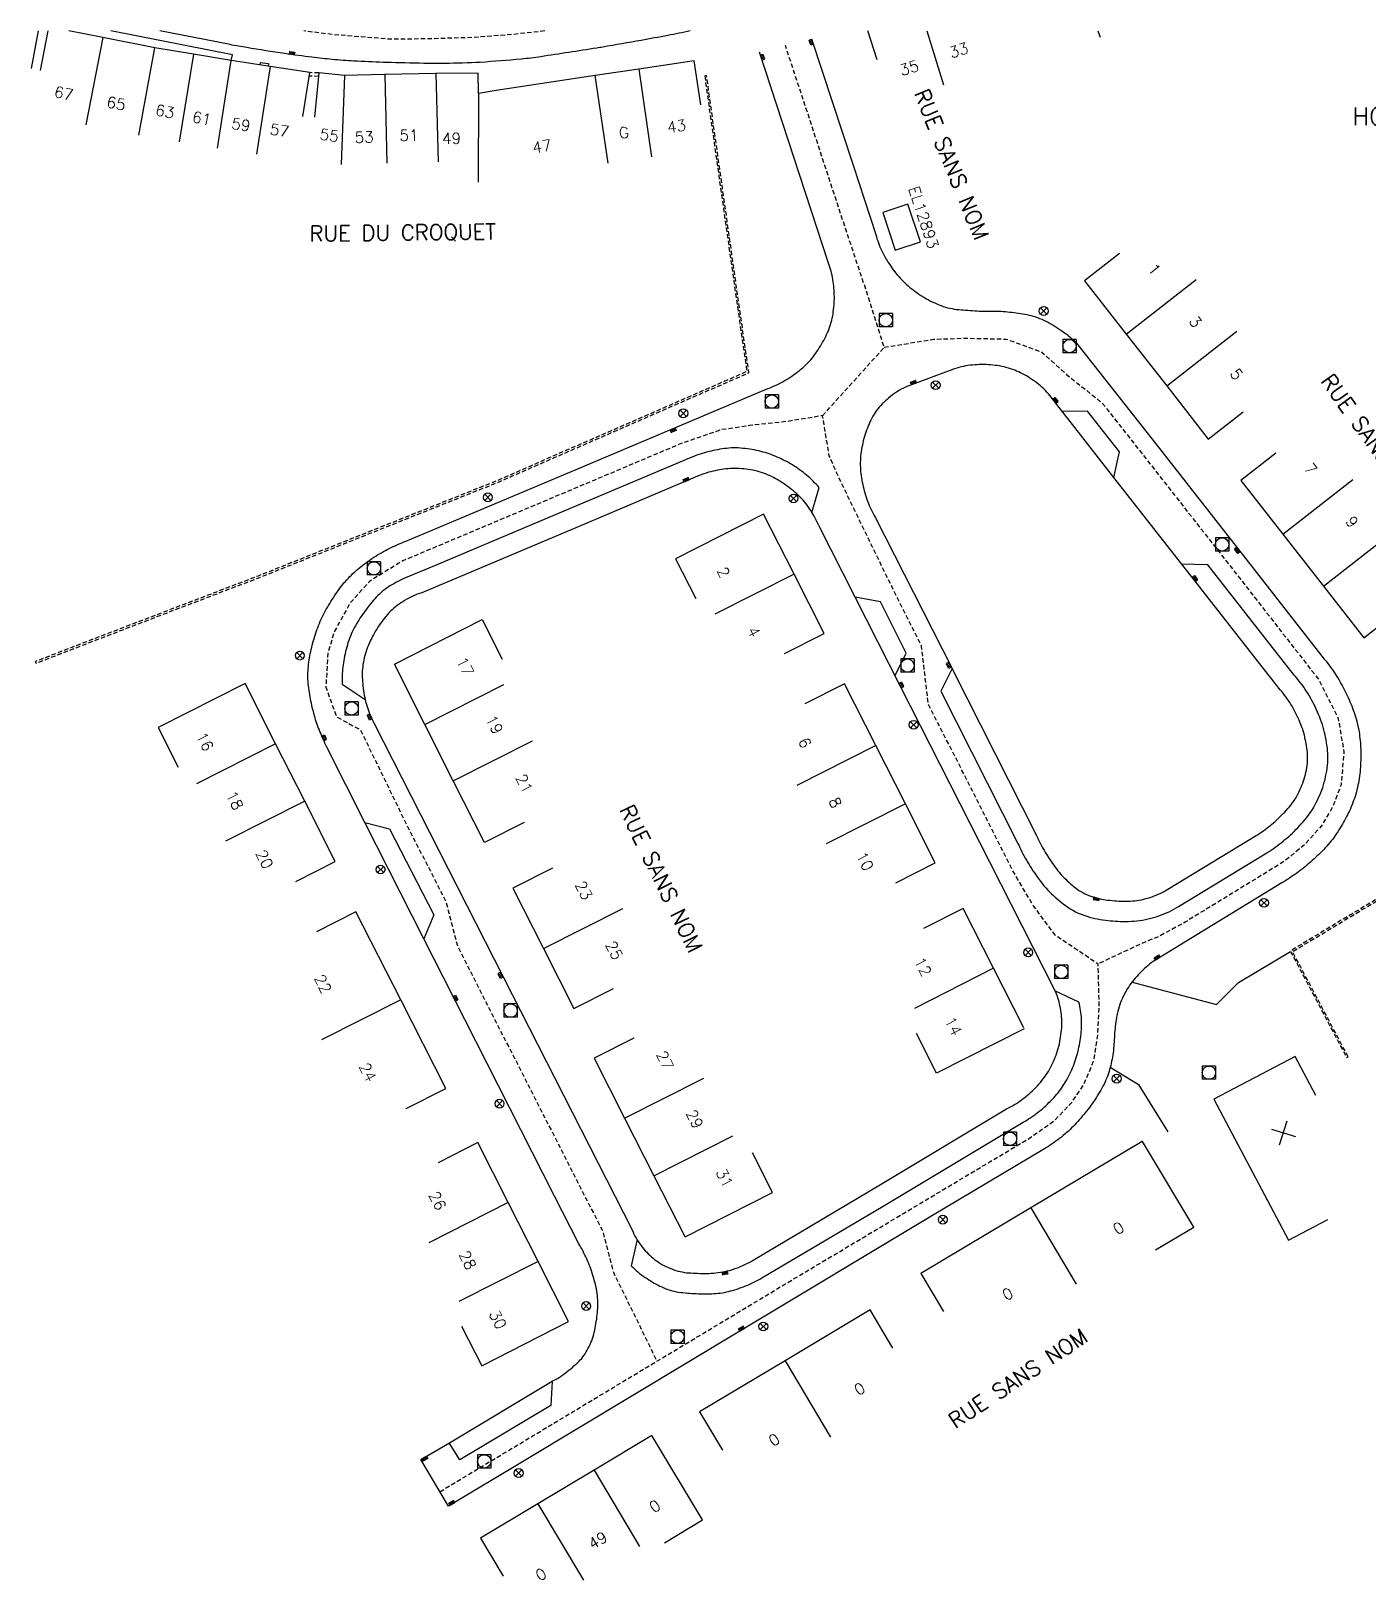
# Model space of a CAD drawing. Header units: millimetres. Extents: x 134000 to 135000, y 129000 to 130000.
# Drawn here: x 134772.9 to 134923.5, y 129825.4 to 130000 of the extents above; entities that cross this region are included whole.
import ezdxf
from ezdxf.enums import TextEntityAlignment as Align

# ---------------------------------------------------------------- set-up
doc = ezdxf.new("R2010")
doc.units = ezdxf.units.MM
doc.linetypes.add('DASHED', pattern=[0.75, 0.5, -0.25])
doc.layers.get('0').update_dxf_attribs({"linetype": 'CONTINUOUS'})
for name, color, linetype in [('W0001', 6, 'DASHED'), ('W0008', 7, 'CONTINUOUS'), ('W0017', 7, 'CONTINUOUS'), ('W0100', 7, 'CONTINUOUS'), ('W0112', 1, 'DASHED'), ('W0400', 7, 'CONTINUOUS'), ('W0420', 7, 'CONTINUOUS'), ('W0469', 7, 'CONTINUOUS'), ('W0980', 7, 'CONTINUOUS'), ('W0984', 7, 'CONTINUOUS'), ('W0989', 7, 'CONTINUOUS'), ('W0991', 7, 'CONTINUOUS'), ('W1102', 7, 'CONTINUOUS')]:
    doc.layers.add(name, color=color, linetype=linetype)
doc.styles.get("Standard").update_dxf_attribs({"font": 'romans.shx', "width": 0.85})

# ---------------------------------------------------------------- blocks, each defined once
blk = doc.blocks.new('T400')
for p, q in [((-0.15, 0.3), (0.15, 0.3)), ((-0.15, -0.25), (-0.15, 0.3)), ((-0.15, 0.15), (0.15, 0.15)), ((-0.15, 0), (0.15, 0)), ((0.15, 0.3), (0.15, -0.25)), ((-0.15, -0.15), (0.15, -0.15)), ((-0.15, -0.25), (-0.15, -0.3)), ((-0.15, -0.3), (0.15, -0.3)), ((0.15, -0.3), (0.15, -0.25))]:
    blk.add_line(p, q)
blk = doc.blocks.new('T469')
at = {"color": 0, "linetype": 'Continuous', "flags": 128}
for points in [[(-0.35, 0.35), (0.35, -0.35)], [(-0.35, -0.35), (0.35, 0.35)]]:
    blk.add_lwpolyline(points, dxfattribs=at)
at = {"color": 0, "linetype": 'Continuous'}
blk.add_circle((0, 0), 0.5, dxfattribs=at)
blk = doc.blocks.new('T420')
for p, q in [((0.75, 0.75), (-0.75, 0.75)), ((-0.75, 0.75), (-0.75, -0.75)), ((0.75, 0.75), (0.75, -0.75)), ((0.75, -0.75), (-0.75, -0.75))]:
    blk.add_line(p, q)
blk.add_ellipse((0, 0), major_axis=(-0.53, 0.53), ratio=1, start_param=3.926991, end_param=10.210176)
blk = doc.blocks.new('t991o')
at = {"color": 0, "linetype": 'Continuous'}
for p, q in [((-1, 1), (1, -1)), ((-1, -1), (1, 1))]:
    blk.add_line(p, q, dxfattribs=at)

msp = doc.modelspace()

# ---------------------------------------------------------------- linework, layer by layer
at = {"layer": 'W0001', "flags": 128}
for points in [[(134830.77, 130000), (134827.2, 129999.61), (134822.84, 129999.27), (134818.15, 129999.12), (134813.5, 129999.06), (134807.03, 129999.58), (134803.63, 130000)], [(134862.06, 129956.65), (134869.01, 129964.36), (134867.35, 129969.63), (134865.98, 129973.73), (134864.24, 129978.98), (134860.63, 129989.98), (134857.87, 129998.36)], [(134869.01, 129964.36), (134874.55, 129965.26), (134878.2, 129965.39), (134882.75, 129965.28), (134886.74, 129963.82), (134889.58, 129961.26), (134893.56, 129958.07), (134896.75, 129954.01), (134907.75, 129939.99), (134917.94, 129926.92), (134920.13, 129922.54), (134920.78, 129918.73), (134920.45, 129915.06), (134919.56, 129912.65), (134918.27, 129910.45), (134916.34, 129908.31), (134914.06, 129906.43), (134902.88, 129899.57), (134899.99, 129898), (134897.84, 129897.11), (134893.09, 129894.86)], [(134818.96, 129835.4), (134857.68, 129858.7), (134885.38, 129875.25), (134888.24, 129877.27), (134890.12, 129879.26), (134891.47, 129881.24), (134892.59, 129883.91), (134893.06, 129886.85), (134893.23, 129890.12), (134893.09, 129894.86), (134888.29, 129898.08), (134885.81, 129901.42), (134883.59, 129905.18), (134877.76, 129916.68), (134873.97, 129924.17), (134873.2, 129930.71), (134870.56, 129935.95), (134863.92, 129949.6), (134862.81, 129952.13), (134862.06, 129956.65), (134858.04, 129955.99), (134853.85, 129955.54), (134850.62, 129955.06), (134846.12, 129953.5), (134814.78, 129940.29), (134811.06, 129938), (134808.86, 129935.56), (134807.05, 129932.28), (134806.34, 129929.88), (134806.12, 129926.06), (134807.31, 129922.74), (134810.03, 129921.23), (134815, 129910.97), (134819.64, 129901.91), (134820.94, 129896.88), (134825.41, 129888.08), (134837.3, 129864.75), (134838.5, 129860.14), (134843.4, 129850.11)]]:
    msp.add_lwpolyline(points, dxfattribs=at)
at = {"layer": 'W0008', "flags": 128}
for points in [[(134795.46, 129996.69), (134795.61, 129997.33), (134781.91, 130000)], [(134860.8, 129999.13), (134865.49, 129984.88), (134868.06, 129977.07), (134868.12, 129976.83), (134868.19, 129976.59), (134868.27, 129976.35), (134868.35, 129976.12), (134868.43, 129975.89), (134868.52, 129975.66), (134868.62, 129975.44), (134868.73, 129975.21), (134868.84, 129974.99), (134868.95, 129974.77), (134869.07, 129974.56), (134869.2, 129974.34), (134869.33, 129974.13), (134869.46, 129973.92), (134869.59, 129973.71), (134869.73, 129973.5), (134869.87, 129973.3), (134870.02, 129973.1), (134870.17, 129972.9), (134870.32, 129972.71), (134870.47, 129972.52), (134870.64, 129972.33), (134870.8, 129972.14), (134870.97, 129971.96), (134871.15, 129971.79), (134871.33, 129971.61), (134871.51, 129971.45), (134871.71, 129971.28), (134871.9, 129971.11), (134872.1, 129970.95), (134872.3, 129970.79), (134872.51, 129970.64), (134872.71, 129970.49), (134872.92, 129970.35), (134873.13, 129970.21), (134873.35, 129970.07), (134873.56, 129969.94), (134873.78, 129969.81), (134874, 129969.69), (134874.23, 129969.57), (134874.46, 129969.46), (134874.69, 129969.35), (134874.92, 129969.25), (134875.16, 129969.15), (134875.4, 129969.06), (134875.64, 129968.97), (134875.89, 129968.89), (134876.14, 129968.82), (134876.39, 129968.76), (134876.64, 129968.71), (134876.89, 129968.67), (134877.15, 129968.63), (134877.4, 129968.6), (134877.66, 129968.58), (134877.91, 129968.56), (134878.17, 129968.54), (134878.43, 129968.53), (134878.68, 129968.51), (134878.94, 129968.49), (134879.2, 129968.47), (134879.44, 129968.45), (134879.69, 129968.44), (134879.94, 129968.43), (134880.18, 129968.43), (134880.43, 129968.43), (134880.68, 129968.43), (134880.92, 129968.43), (134881.17, 129968.43), (134881.42, 129968.43), (134881.67, 129968.43), (134881.91, 129968.42), (134882.16, 129968.41), (134882.41, 129968.4), (134882.65, 129968.38), (134882.9, 129968.36), (134883.14, 129968.33), (134883.39, 129968.3), (134883.63, 129968.28), (134883.87, 129968.24), (134884.12, 129968.21), (134884.36, 129968.17), (134884.6, 129968.13), (134884.84, 129968.09), (134885.08, 129968.04), (134885.32, 129967.99), (134885.56, 129967.93), (134885.79, 129967.86), (134886.03, 129967.79), (134886.26, 129967.71), (134886.51, 129967.62), (134886.75, 129967.52), (134886.99, 129967.41), (134887.22, 129967.29), (134887.45, 129967.18), (134887.68, 129967.05), (134887.91, 129966.92), (134888.13, 129966.79), (134888.35, 129966.65), (134888.57, 129966.51), (134888.79, 129966.36), (134889.01, 129966.22), (134889.2, 129966.08), (134889.4, 129965.94), (134889.59, 129965.79), (134889.77, 129965.64), (134889.96, 129965.48), (134890.14, 129965.32), (134890.31, 129965.16), (134890.48, 129964.99), (134890.65, 129964.82), (134899.59, 129953.46), (134908.79, 129941.73), (134918.57, 129929.23), (134918.73, 129929.03), (134918.89, 129928.83), (134919.05, 129928.63), (134919.2, 129928.42), (134919.35, 129928.21), (134919.5, 129928), (134919.64, 129927.79), (134919.78, 129927.58), (134919.92, 129927.36), (134920.06, 129927.15), (134920.19, 129926.93), (134920.32, 129926.7), (134920.44, 129926.48), (134920.57, 129926.25), (134920.68, 129926.03), (134920.8, 129925.8), (134920.92, 129925.57), (134921.03, 129925.34), (134921.14, 129925.11), (134921.25, 129924.88), (134921.35, 129924.64), (134921.45, 129924.41), (134921.55, 129924.17), (134921.65, 129923.94), (134921.74, 129923.7), (134921.83, 129923.46), (134921.92, 129923.22), (134922, 129922.98), (134922.08, 129922.73), (134922.15, 129922.49), (134922.22, 129922.24), (134922.28, 129921.99), (134922.34, 129921.74), (134922.39, 129921.5), (134922.44, 129921.26), (134922.48, 129921.01), (134922.52, 129920.77), (134922.55, 129920.52), (134922.58, 129920.28), (134922.61, 129920.03), (134922.63, 129919.79), (134922.65, 129919.54), (134922.66, 129919.3), (134922.67, 129919.05), (134922.67, 129918.8), (134922.68, 129918.56), (134922.68, 129918.31), (134922.67, 129918.06), (134922.67, 129917.82), (134922.66, 129917.57), (134922.64, 129917.31), (134922.63, 129917.05), (134922.61, 129916.79), (134922.59, 129916.53), (134922.56, 129916.28), (134922.53, 129916.02), (134922.5, 129915.77), (134922.46, 129915.51), (134922.41, 129915.26), (134922.36, 129915), (134922.31, 129914.75), (134922.25, 129914.5), (134922.19, 129914.25), (134922.11, 129914), (134922.04, 129913.75), (134921.96, 129913.51), (134921.87, 129913.28), (134921.79, 129913.05), (134921.7, 129912.82), (134921.6, 129912.59), (134921.51, 129912.36), (134921.41, 129912.14), (134921.3, 129911.92), (134921.19, 129911.69), (134921.08, 129911.48), (134920.97, 129911.26), (134920.85, 129911.04), (134920.73, 129910.83), (134920.61, 129910.61), (134920.48, 129910.4), (134920.35, 129910.19), (134920.22, 129909.98), (134920.09, 129909.77), (134919.95, 129909.57), (134919.81, 129909.36), (134919.66, 129909.15), (134919.51, 129908.94), (134919.35, 129908.74), (134919.19, 129908.54), (134919.02, 129908.34), (134918.85, 129908.15), (134918.68, 129907.95), (134918.5, 129907.77), (134918.32, 129907.58), (134918.14, 129907.4), (134917.95, 129907.22), (134917.77, 129907.04), (134917.58, 129906.86), (134917.39, 129906.69), (134917.2, 129906.52), (134917.02, 129906.35), (134916.83, 129906.19), (134916.64, 129906.03), (134916.44, 129905.87), (134916.25, 129905.71), (134916.06, 129905.56), (134915.86, 129905.41), (134915.66, 129905.26), (134915.46, 129905.11), (134915.26, 129904.96), (134915.06, 129904.82), (134914.85, 129904.68), (134914.65, 129904.54), (134914.44, 129904.4), (134914.23, 129904.26), (134914.02, 129904.13), (134913.8, 129904), (134900.33, 129895.8), (134900.11, 129895.67), (134899.9, 129895.55), (134899.69, 129895.41), (134899.48, 129895.27), (134899.28, 129895.13), (134899.08, 129894.98), (134898.88, 129894.83), (134898.69, 129894.67), (134898.5, 129894.51), (134898.31, 129894.35), (134898.13, 129894.18), (134897.95, 129894), (134897.78, 129893.83), (134897.61, 129893.65), (134897.44, 129893.46), (134897.28, 129893.28), (134897.13, 129893.09), (134896.97, 129892.9), (134896.82, 129892.7), (134896.68, 129892.5), (134896.54, 129892.3), (134896.4, 129892.09), (134895.96, 129891.26), (134895.84, 129891.03), (134895.74, 129890.79), (134895.63, 129890.54), (134895.54, 129890.29), (134895.46, 129890.04), (134895.38, 129889.79), (134895.32, 129889.55), (134895.26, 129889.31), (134895.21, 129889.07), (134895.17, 129888.83), (134895.13, 129888.59), (134895.09, 129888.34), (134895.06, 129888.1), (134895.03, 129887.85), (134895, 129887.61), (134894.97, 129887.36), (134894.95, 129887.11), (134894.93, 129886.86), (134894.92, 129886.61), (134894.9, 129886.35), (134894.89, 129886.1), (134894.88, 129885.85), (134894.86, 129885.6), (134894.84, 129885.35), (134894.81, 129885.1), (134894.77, 129884.84), (134894.74, 129884.61), (134894.7, 129884.37), (134894.66, 129884.14), (134894.61, 129883.9), (134894.56, 129883.67), (134894.51, 129883.43), (134894.46, 129883.2), (134894.39, 129882.97), (134894.33, 129882.74), (134894.26, 129882.51), (134894.18, 129882.29), (134894.08, 129882.04), (134893.98, 129881.81), (134893.87, 129881.57), (134893.76, 129881.34), (134893.64, 129881.11), (134893.52, 129880.89), (134893.39, 129880.66), (134893.26, 129880.44), (134893.13, 129880.22), (134893, 129880), (134892.86, 129879.78), (134892.72, 129879.56), (134892.57, 129879.34), (134892.42, 129879.13), (134892.27, 129878.92), (134892.12, 129878.71), (134891.96, 129878.5), (134891.8, 129878.3), (134891.64, 129878.1), (134891.47, 129877.89), (134891.3, 129877.7), (134891.14, 129877.5), (134890.97, 129877.31), (134890.81, 129877.12), (134890.63, 129876.94), (134890.46, 129876.75), (134890.29, 129876.57), (134890.11, 129876.39), (134889.93, 129876.22), (134889.74, 129876.04), (134889.56, 129875.87), (134889.37, 129875.71), (134889.17, 129875.54), (134888.97, 129875.37), (134888.76, 129875.21), (134888.56, 129875.05), (134888.35, 129874.9), (134888.14, 129874.74), (134887.92, 129874.6), (134887.71, 129874.45), (134887.49, 129874.31), (134887.27, 129874.17), (134887.05, 129874.04), (134874.27, 129866.4), (134852.76, 129853.51), (134828.46, 129838.89), (134819.94, 129833.76), (134816.81, 129839.03), (134820.03, 129840.9), (134831.62, 129847.84), (134831.84, 129847.96), (134832.06, 129848.08), (134832.28, 129848.21), (134832.49, 129848.35), (134832.7, 129848.49), (134832.91, 129848.64), (134833.11, 129848.79), (134833.3, 129848.94), (134833.5, 129849.09), (134833.69, 129849.25), (134833.88, 129849.41), (134834.06, 129849.57), (134834.24, 129849.73), (134834.42, 129849.9), (134834.6, 129850.07), (134834.77, 129850.25), (134834.94, 129850.43), (134835.07, 129850.6), (134835.2, 129850.77), (134835.31, 129850.95), (134835.44, 129851.15), (134835.56, 129851.36), (134835.67, 129851.56), (134835.78, 129851.77), (134835.88, 129851.98), (134835.97, 129852.2), (134836.06, 129852.42), (134836.14, 129852.66), (134836.21, 129852.9), (134836.28, 129853.14), (134836.34, 129853.38), (134836.4, 129853.62), (134836.45, 129853.87), (134836.5, 129854.11), (134836.54, 129854.36), (134836.58, 129854.61), (134836.62, 129854.85), (134836.65, 129855.1), (134836.68, 129855.35), (134836.71, 129855.59), (134836.73, 129855.83), (134836.74, 129856.06), (134836.75, 129856.3), (134836.76, 129856.54), (134836.76, 129856.78), (134836.75, 129857.01), (134836.73, 129857.25), (134836.71, 129857.49), (134836.68, 129857.75), (134836.64, 129858.01), (134836.59, 129858.27), (134836.54, 129858.52), (134836.48, 129858.78), (134836.42, 129859.03), (134836.35, 129859.28), (134836.27, 129859.53), (134836.2, 129859.78), (134836.12, 129860.03), (134836.03, 129860.28), (134835.95, 129860.51), (134835.87, 129860.74), (134835.78, 129860.96), (134835.69, 129861.19), (134835.59, 129861.41), (134835.5, 129861.63), (134835.4, 129861.85), (134835.29, 129862.07), (134835.19, 129862.29), (134835.08, 129862.5), (134834.97, 129862.72), (134834.85, 129862.93), (134834.73, 129863.14), (134834.61, 129863.35), (134831.87, 129868.7), (134820.48, 129891.12), (134817.15, 129897.69), (134810.51, 129910.81), (134806.22, 129919.31), (134806.12, 129919.53), (134806.02, 129919.75), (134805.92, 129919.97), (134805.82, 129920.19), (134805.72, 129920.42), (134805.63, 129920.64), (134805.54, 129920.86), (134805.44, 129921.08), (134805.35, 129921.31), (134805.27, 129921.52), (134805.19, 129921.73), (134805.11, 129921.95), (134805.04, 129922.16), (134804.97, 129922.38), (134804.9, 129922.61), (134804.84, 129922.84), (134804.77, 129923.08), (134804.71, 129923.31), (134804.65, 129923.55), (134804.59, 129923.78), (134804.54, 129924.02), (134804.49, 129924.26), (134804.44, 129924.5), (134804.39, 129924.74), (134804.35, 129924.98), (134804.31, 129925.22), (134804.27, 129925.47), (134804.23, 129925.71), (134804.2, 129925.96), (134804.16, 129926.21), (134804.14, 129926.45), (134804.12, 129926.7), (134804.1, 129926.95), (134804.09, 129927.2), (134804.09, 129927.45), (134804.1, 129927.69), (134804.11, 129927.93), (134804.12, 129928.17), (134804.15, 129928.41), (134804.17, 129928.64), (134804.2, 129928.88), (134804.24, 129929.12), (134804.28, 129929.36), (134804.32, 129929.59), (134804.36, 129929.83), (134804.41, 129930.06), (134804.46, 129930.3), (134804.52, 129930.55), (134804.58, 129930.8), (134804.65, 129931.05), (134804.72, 129931.3), (134804.79, 129931.55), (134804.87, 129931.79), (134804.95, 129932.04), (134805.03, 129932.28), (134805.12, 129932.52), (134805.21, 129932.76), (134805.3, 129933.01), (134805.4, 129933.24), (134805.49, 129933.48), (134805.6, 129933.71), (134805.7, 129933.94), (134805.82, 129934.16), (134805.93, 129934.39), (134806.05, 129934.61), (134806.17, 129934.83), (134806.3, 129935.05), (134806.42, 129935.26), (134806.56, 129935.48), (134806.69, 129935.7), (134806.82, 129935.92), (134806.96, 129936.14), (134807.1, 129936.36), (134807.24, 129936.57), (134807.38, 129936.78), (134807.53, 129936.99), (134807.68, 129937.2), (134807.84, 129937.4), (134808, 129937.6), (134808.16, 129937.8), (134808.32, 129937.98), (134808.49, 129938.17), (134808.65, 129938.34), (134808.82, 129938.52), (134808.99, 129938.69), (134809.17, 129938.86), (134809.35, 129939.02), (134809.53, 129939.19), (134809.71, 129939.35), (134809.9, 129939.51), (134810.09, 129939.66), (134810.28, 129939.81), (134810.48, 129939.97), (134810.68, 129940.12), (134810.89, 129940.27), (134811.09, 129940.41), (134811.3, 129940.55), (134811.51, 129940.69), (134811.73, 129940.82), (134811.94, 129940.96), (134812.16, 129941.08), (134812.38, 129941.21), (134812.6, 129941.34), (134812.82, 129941.46), (134813.03, 129941.57), (134813.25, 129941.69), (134813.47, 129941.8), (134813.69, 129941.9), (134813.91, 129942), (134814.14, 129942.1), (134814.36, 129942.2), (134814.59, 129942.29), (134814.82, 129942.38), (134815.05, 129942.47), (134834.31, 129950.58), (134855.91, 129959.71), (134856.14, 129959.8), (134856.37, 129959.9), (134856.6, 129960), (134856.83, 129960.1), (134857.06, 129960.21), (134857.28, 129960.32), (134857.5, 129960.44), (134857.72, 129960.56), (134857.93, 129960.69), (134858.15, 129960.82), (134858.36, 129960.95), (134858.58, 129961.1), (134858.79, 129961.25), (134859.01, 129961.4), (134859.21, 129961.56), (134859.42, 129961.72), (134859.62, 129961.89), (134859.82, 129962.06), (134860.02, 129962.23), (134860.21, 129962.41), (134860.39, 129962.59), (134860.58, 129962.78), (134860.74, 129962.95), (134860.89, 129963.13), (134861.03, 129963.31), (134861.17, 129963.5), (134861.3, 129963.69), (134861.43, 129963.88), (134861.56, 129964.08), (134861.69, 129964.29), (134861.81, 129964.5), (134861.94, 129964.71), (134862.06, 129964.92), (134862.19, 129965.13), (134862.3, 129965.35), (134862.42, 129965.57), (134862.52, 129965.79), (134862.63, 129966.01), (134862.72, 129966.23), (134862.81, 129966.46), (134862.89, 129966.7), (134862.97, 129966.93), (134863.04, 129967.17), (134863.1, 129967.41), (134863.15, 129967.65), (134863.2, 129967.89), (134863.24, 129968.13), (134863.27, 129968.37), (134863.3, 129968.62), (134863.33, 129968.86), (134863.35, 129969.1), (134863.37, 129969.35), (134863.38, 129969.6), (134863.39, 129969.84), (134863.39, 129970.08), (134863.38, 129970.32), (134863.37, 129970.56), (134863.36, 129970.8), (134863.34, 129971.04), (134863.31, 129971.28), (134863.28, 129971.52), (134863.25, 129971.75), (134863.22, 129971.99), (134863.18, 129972.23), (134863.13, 129972.47), (134863.08, 129972.7), (134863.02, 129972.93), (134862.96, 129973.17), (134862.89, 129973.4), (134862.82, 129973.63), (134862.74, 129973.85), (134854.94, 129997.6)], [(134798.71, 129996.19), (134798.76, 129996.46), (134799.65, 129996.32), (134799.61, 129996.05)], [(134894.87, 129949.7), (134895.49, 129952.56), (134891.89, 129957.15), (134889.06, 129957.14)], [(134860.86, 129945.75), (134861.67, 129948.54), (134861.51, 129948.73), (134861.34, 129948.92), (134861.17, 129949.1), (134860.99, 129949.28), (134860.81, 129949.46), (134860.63, 129949.63), (134860.44, 129949.8), (134860.24, 129949.96), (134860.05, 129950.11), (134859.86, 129950.27), (134859.67, 129950.41), (134859.47, 129950.56), (134859.27, 129950.7), (134859.07, 129950.84), (134858.87, 129950.97), (134858.66, 129951.1), (134858.46, 129951.23), (134858.25, 129951.35), (134858.03, 129951.47), (134857.82, 129951.58), (134857.6, 129951.69), (134857.38, 129951.79), (134857.16, 129951.9), (134856.94, 129951.99), (134856.72, 129952.09), (134856.49, 129952.17), (134856.27, 129952.26), (134856.04, 129952.34), (134855.81, 129952.42), (134855.58, 129952.49), (134855.35, 129952.55), (134855.11, 129952.62), (134854.88, 129952.68), (134854.62, 129952.73), (134854.37, 129952.79), (134854.11, 129952.83), (134853.86, 129952.88), (134853.6, 129952.91), (134853.34, 129952.95), (134853.08, 129952.97), (134852.82, 129952.99), (134852.56, 129953.01), (134852.3, 129953.01), (134852.04, 129953.01), (134851.78, 129953.01), (134851.52, 129952.99), (134851.27, 129952.97), (134851.01, 129952.95), (134850.76, 129952.91), (134850.5, 129952.87), (134850.25, 129952.82), (134850, 129952.77), (134849.75, 129952.72), (134849.5, 129952.66), (134849.25, 129952.6), (134849, 129952.53), (134848.75, 129952.46), (134848.51, 129952.4), (134848.27, 129952.32), (134848.03, 129952.24), (134847.79, 129952.16), (134847.56, 129952.07), (134847.33, 129951.98), (134847.09, 129951.88), (134846.86, 129951.78), (134846.64, 129951.67), (134831.96, 129945.47), (134818.34, 129939.75), (134814.91, 129938.29), (134814.68, 129938.18), (134814.44, 129938.08), (134814.22, 129937.96), (134813.99, 129937.84), (134813.77, 129937.72), (134813.55, 129937.59), (134813.33, 129937.46), (134813.12, 129937.32), (134812.91, 129937.17), (134812.71, 129937.02), (134812.51, 129936.87), (134812.33, 129936.71), (134812.15, 129936.55), (134811.97, 129936.38), (134811.8, 129936.21), (134811.64, 129936.03), (134811.48, 129935.85), (134811.32, 129935.66), (134811.16, 129935.46), (134811, 129935.27), (134810.85, 129935.06), (134810.69, 129934.86), (134810.54, 129934.66), (134810.39, 129934.45), (134810.25, 129934.25), (134810.1, 129934.04), (134809.96, 129933.83), (134809.83, 129933.61), (134809.7, 129933.4), (134809.57, 129933.18), (134809.44, 129932.96), (134809.32, 129932.73), (134809.2, 129932.51), (134809.09, 129932.28), (134808.98, 129932.05), (134808.88, 129931.81), (134808.78, 129931.56), (134808.69, 129931.32), (134808.61, 129931.07), (134808.54, 129930.82), (134808.47, 129930.57), (134808.4, 129930.32), (134808.34, 129930.07), (134808.28, 129929.81), (134808.23, 129929.56), (134808.18, 129929.3), (134808.14, 129929.05), (134808.1, 129928.81), (134808.06, 129928.57), (134808.03, 129928.32), (134808, 129928.08), (134807.98, 129927.84), (134807.96, 129927.6), (134807.95, 129927.36), (134807.94, 129927.12), (134807.94, 129926.87), (134807.94, 129926.63), (134807.94, 129926.39), (134810.55, 129924.66)], [(134888.24, 129891.85), (134880.88, 129906.34), (134870.85, 129926.12), (134865.74, 129936.2), (134861.68, 129944.21), (134861.58, 129944.44), (134861.47, 129944.66), (134861.35, 129944.88), (134861.23, 129945.1), (134861.11, 129945.32), (134860.99, 129945.53), (134860.86, 129945.75), (134860.73, 129945.95), (134860.6, 129946.16), (134860.47, 129946.36), (134860.33, 129946.56), (134860.19, 129946.76), (134860.03, 129946.95), (134859.86, 129947.13), (134859.69, 129947.32), (134859.51, 129947.5), (134859.33, 129947.67), (134859.15, 129947.84), (134858.96, 129948.01), (134858.77, 129948.18), (134858.57, 129948.34), (134858.38, 129948.49), (134858.17, 129948.65), (134857.97, 129948.79), (134857.76, 129948.94), (134857.56, 129949.07), (134857.35, 129949.2), (134857.15, 129949.33), (134856.94, 129949.46), (134856.73, 129949.57), (134856.52, 129949.69), (134856.3, 129949.8), (134856.08, 129949.9), (134855.86, 129950), (134855.63, 129950.09), (134855.41, 129950.18), (134855.17, 129950.25), (134854.93, 129950.33), (134854.68, 129950.4), (134854.44, 129950.46), (134854.19, 129950.51), (134853.94, 129950.55), (134853.69, 129950.59), (134853.44, 129950.63), (134853.18, 129950.65), (134852.93, 129950.67), (134852.68, 129950.69), (134852.42, 129950.7), (134852.16, 129950.71), (134851.92, 129950.71), (134851.67, 129950.7), (134851.42, 129950.68), (134851.18, 129950.66), (134850.94, 129950.63), (134850.69, 129950.59), (134850.45, 129950.55), (134850.21, 129950.5), (134849.97, 129950.45), (134849.72, 129950.4), (134849.47, 129950.33), (134849.21, 129950.27), (134848.96, 129950.19), (134848.7, 129950.11), (134848.45, 129950.02), (134848.21, 129949.92), (134847.96, 129949.82), (134847.72, 129949.72), (134834.27, 129944.03), (134816.92, 129936.7), (134816.67, 129936.62), (134816.42, 129936.52), (134816.17, 129936.43), (134815.93, 129936.32), (134815.69, 129936.21), (134815.45, 129936.09), (134815.22, 129935.96), (134814.99, 129935.82), (134814.78, 129935.69), (134814.57, 129935.55), (134814.36, 129935.41), (134814.16, 129935.26), (134813.96, 129935.11), (134813.77, 129934.95), (134813.58, 129934.78), (134813.4, 129934.61), (134813.22, 129934.43), (134813.05, 129934.23), (134812.89, 129934.04), (134812.73, 129933.84), (134812.57, 129933.65), (134812.42, 129933.44), (134812.27, 129933.24), (134812.13, 129933.03), (134811.99, 129932.82), (134811.85, 129932.61), (134811.72, 129932.39), (134811.59, 129932.18), (134811.47, 129931.96), (134811.35, 129931.73), (134811.24, 129931.51), (134811.12, 129931.28), (134811.02, 129931.05), (134810.91, 129930.81), (134810.82, 129930.58), (134810.73, 129930.34), (134810.65, 129930.1), (134810.57, 129929.86), (134810.51, 129929.62), (134810.45, 129929.37), (134810.39, 129929.12), (134810.34, 129928.88), (134810.3, 129928.63), (134810.27, 129928.37), (134810.24, 129928.12), (134810.22, 129927.88), (134810.21, 129927.65), (134810.21, 129927.41), (134810.22, 129927.17), (134810.24, 129926.93), (134810.25, 129926.69), (134810.27, 129926.46), (134810.28, 129926.22), (134810.31, 129925.9), (134810.35, 129925.65), (134810.39, 129925.4), (134810.44, 129925.16), (134810.49, 129924.91), (134810.55, 129924.67), (134810.6, 129924.44), (134810.66, 129924.21), (134810.73, 129923.99), (134810.79, 129923.76), (134810.87, 129923.54), (134810.96, 129923.31), (134811.05, 129923.08), (134811.14, 129922.85), (134811.25, 129922.62), (134811.35, 129922.4), (134811.46, 129922.18), (134811.57, 129921.96), (134826.12, 129893.35), (134840.6, 129864.9), (134840.71, 129864.66), (134840.81, 129864.43), (134840.93, 129864.2), (134841.05, 129863.98), (134841.18, 129863.76), (134841.32, 129863.55), (134841.47, 129863.34), (134841.62, 129863.13), (134841.78, 129862.93), (134841.93, 129862.75), (134842.09, 129862.56), (134842.26, 129862.39), (134842.43, 129862.21), (134842.6, 129862.04), (134842.78, 129861.88), (134842.97, 129861.72), (134843.15, 129861.57), (134843.35, 129861.43), (134843.55, 129861.29), (134843.75, 129861.15), (134843.96, 129861.02), (134844.18, 129860.9), (134844.4, 129860.79), (134844.62, 129860.69), (134844.85, 129860.59), (134845.08, 129860.5), (134845.31, 129860.42), (134845.54, 129860.34), (134845.78, 129860.27), (134846.02, 129860.21), (134846.26, 129860.16), (134846.51, 129860.11), (134846.75, 129860.08), (134847, 129860.06), (134847.24, 129860.05), (134847.49, 129860.03), (134847.74, 129860.02), (134847.98, 129860.01), (134848.23, 129860), (134848.49, 129859.99), (134848.74, 129859.99), (134849, 129859.99), (134849.26, 129860), (134849.52, 129860.01), (134849.78, 129860.02), (134850.04, 129860.05), (134850.3, 129860.09), (134850.56, 129860.13), (134850.82, 129860.18), (134851.07, 129860.23), (134851.33, 129860.28), (134851.59, 129860.34), (134851.84, 129860.42), (134852.09, 129860.5), (134852.34, 129860.58), (134852.59, 129860.68), (134852.83, 129860.78), (134853.07, 129860.88), (134853.31, 129860.99), (134853.54, 129861.11), (134853.78, 129861.23), (134854, 129861.36), (134854.23, 129861.5), (134868.59, 129870.03), (134882.79, 129878.54), (134883.01, 129878.66), (134883.24, 129878.77), (134883.46, 129878.9), (134883.68, 129879.03), (134883.9, 129879.16), (134884.11, 129879.3), (134884.32, 129879.44), (134884.52, 129879.59), (134884.73, 129879.74), (134884.93, 129879.9), (134885.13, 129880.07), (134885.32, 129880.24), (134885.51, 129880.41), (134885.7, 129880.59), (134885.89, 129880.77), (134886.07, 129880.95), (134886.25, 129881.14), (134886.42, 129881.33), (134886.59, 129881.52), (134886.75, 129881.72), (134886.91, 129881.92), (134887.07, 129882.13), (134887.21, 129882.34), (134887.35, 129882.56), (134887.49, 129882.77), (134887.62, 129882.99), (134887.74, 129883.21), (134887.86, 129883.44), (134887.97, 129883.66), (134888.07, 129883.89), (134888.18, 129884.13), (134888.27, 129884.36), (134888.36, 129884.6), (134888.45, 129884.85), (134888.53, 129885.1), (134888.61, 129885.35), (134888.67, 129885.61), (134888.73, 129885.86), (134888.78, 129886.12), (134888.83, 129886.38), (134888.87, 129886.64), (134888.91, 129886.9), (134888.95, 129887.15), (134888.97, 129887.4), (134888.99, 129887.65), (134889, 129887.9), (134889.01, 129888.15), (134889.01, 129888.4), (134889, 129888.65), (134888.98, 129888.9), (134888.96, 129889.15), (134888.93, 129889.4), (134888.89, 129889.64), (134888.85, 129889.89), (134888.8, 129890.14), (134888.75, 129890.38), (134888.7, 129890.61), (134888.64, 129890.83), (134888.57, 129891.05), (134888.47, 129891.32), (134888.36, 129891.59), (134888.24, 129891.85)], [(134876.64, 129928.17), (134875.37, 129925.59), (134884.06, 129908.45), (134884.15, 129908.26), (134884.26, 129908.01), (134884.38, 129907.76), (134884.5, 129907.51), (134884.63, 129907.27), (134884.76, 129907.03), (134884.89, 129906.79), (134885.03, 129906.55), (134885.17, 129906.31), (134885.31, 129906.08), (134885.45, 129905.85), (134885.6, 129905.62), (134885.75, 129905.38), (134885.91, 129905.15), (134886.07, 129904.91), (134886.23, 129904.67), (134886.41, 129904.43), (134886.59, 129904.18), (134886.79, 129903.94), (134886.99, 129903.69), (134887.2, 129903.45), (134887.42, 129903.2), (134887.65, 129902.97), (134887.85, 129902.77), (134888.05, 129902.58), (134888.26, 129902.39), (134888.47, 129902.2), (134888.69, 129902.01), (134888.92, 129901.82), (134889.17, 129901.63), (134889.42, 129901.44), (134889.68, 129901.26), (134889.96, 129901.09), (134890.25, 129900.92), (134890.55, 129900.76), (134890.86, 129900.61), (134891.18, 129900.47), (134891.49, 129900.35), (134891.81, 129900.24), (134892.12, 129900.15), (134892.43, 129900.07), (134892.73, 129900), (134893.03, 129899.94), (134893.33, 129899.88), (134893.62, 129899.84), (134893.91, 129899.8), (134894.19, 129899.77), (134894.47, 129899.74), (134894.74, 129899.72), (134895.01, 129899.7), (134895.31, 129899.68), (134895.61, 129899.67), (134895.91, 129899.66), (134896.22, 129899.66), (134896.52, 129899.66), (134896.83, 129899.68), (134897.15, 129899.7), (134897.46, 129899.73), (134897.78, 129899.77), (134898.1, 129899.82), (134898.42, 129899.88), (134898.74, 129899.94), (134899.04, 129900.02), (134899.34, 129900.1), (134899.64, 129900.19), (134899.93, 129900.29), (134900.22, 129900.4), (134900.51, 129900.51), (134900.8, 129900.63), (134901.08, 129900.76), (134901.36, 129900.9), (134901.63, 129901.05), (134901.9, 129901.2), (134902.14, 129901.35), (134912.11, 129907.41), (134912.35, 129907.55), (134912.58, 129907.71), (134912.81, 129907.86), (134913.04, 129908.02), (134913.27, 129908.19), (134913.49, 129908.35), (134913.71, 129908.52), (134913.93, 129908.7), (134914.14, 129908.88), (134914.35, 129909.06), (134914.56, 129909.24), (134914.77, 129909.43), (134914.97, 129909.62), (134915.17, 129909.81), (134915.37, 129910.01), (134915.57, 129910.22), (134915.77, 129910.43), (134915.98, 129910.65), (134916.18, 129910.88), (134916.39, 129911.12), (134916.59, 129911.37), (134916.79, 129911.63), (134916.98, 129911.9), (134917.17, 129912.18), (134917.35, 129912.48), (134917.52, 129912.78), (134917.67, 129913.06), (134917.8, 129913.34), (134917.93, 129913.61), (134918.06, 129913.9), (134918.17, 129914.18), (134918.28, 129914.47), (134918.39, 129914.77), (134918.48, 129915.07), (134918.57, 129915.37), (134918.65, 129915.67), (134918.72, 129915.98), (134918.79, 129916.29), (134918.84, 129916.61), (134918.89, 129916.93), (134918.93, 129917.25), (134918.95, 129917.59), (134918.97, 129917.92), (134918.97, 129918.25), (134918.96, 129918.57), (134918.94, 129918.89), (134918.91, 129919.2), (134918.87, 129919.51), (134918.83, 129919.81), (134918.78, 129920.11), (134918.72, 129920.4), (134918.66, 129920.69), (134918.59, 129920.96), (134918.52, 129921.25), (134918.44, 129921.54), (134918.35, 129921.84), (134918.25, 129922.13), (134918.15, 129922.41), (134918.05, 129922.69), (134917.93, 129922.97), (134917.82, 129923.24), (134917.7, 129923.51), (134917.57, 129923.77), (134917.45, 129924.03), (134917.32, 129924.29), (134917.18, 129924.54), (134917.05, 129924.78), (134916.91, 129925.03), (134916.76, 129925.29), (134916.6, 129925.55), (134916.43, 129925.81), (134916.26, 129926.06), (134916.08, 129926.31), (134915.9, 129926.55), (134915.71, 129926.79), (134915.52, 129927.03), (134915.32, 129927.26), (134915.19, 129927.41), (134913.41, 129929.65), (134905.46, 129939.84), (134902.51, 129939.92)], [(134870.23, 129927.39), (134871.48, 129929.88), (134868.58, 129935.67), (134865.75, 129936.19)], [(134810.5, 129910.82), (134813.28, 129910.11), (134818.28, 129900.4), (134817.15, 129897.69)], [(134841.19, 129863.82), (134840.51, 129860.87), (134840.69, 129860.69), (134840.88, 129860.51), (134841.07, 129860.33), (134841.26, 129860.16), (134841.46, 129860), (134841.66, 129859.84), (134841.87, 129859.69), (134842.08, 129859.54), (134842.29, 129859.41), (134842.49, 129859.28), (134842.7, 129859.15), (134842.9, 129859.03), (134843.11, 129858.91), (134843.32, 129858.79), (134843.54, 129858.68), (134843.75, 129858.57), (134843.97, 129858.47), (134844.19, 129858.37), (134844.42, 129858.28), (134844.64, 129858.2), (134844.88, 129858.12), (134845.12, 129858.05), (134845.36, 129857.99), (134845.61, 129857.94), (134845.85, 129857.9), (134846.1, 129857.86), (134846.34, 129857.83), (134846.59, 129857.8), (134846.84, 129857.78), (134847.09, 129857.76), (134847.34, 129857.75), (134847.59, 129857.73), (134847.83, 129857.72), (134848.08, 129857.71), (134848.33, 129857.7), (134848.58, 129857.7), (134848.83, 129857.69), (134849.07, 129857.69), (134849.32, 129857.7), (134849.56, 129857.71), (134849.81, 129857.72), (134850.05, 129857.74), (134850.3, 129857.76), (134850.54, 129857.79), (134850.77, 129857.82), (134851, 129857.86), (134851.23, 129857.91), (134851.46, 129857.96), (134851.69, 129858.02), (134851.93, 129858.09), (134852.18, 129858.16), (134852.43, 129858.24), (134852.67, 129858.32), (134852.91, 129858.41), (134853.15, 129858.49), (134853.39, 129858.59), (134853.63, 129858.69), (134853.87, 129858.79), (134854.1, 129858.89), (134854.33, 129859), (134854.56, 129859.12), (134854.78, 129859.24), (134855, 129859.36), (134855.23, 129859.49), (134868.9, 129867.57), (134884.66, 129877.04), (134884.86, 129877.16), (134885.07, 129877.28), (134885.27, 129877.4), (134885.47, 129877.53), (134885.67, 129877.67), (134885.86, 129877.8), (134886.06, 129877.94), (134886.24, 129878.09), (134886.43, 129878.24), (134886.63, 129878.4), (134886.82, 129878.56), (134887.01, 129878.73), (134887.2, 129878.9), (134887.38, 129879.07), (134887.56, 129879.24), (134887.74, 129879.42), (134887.92, 129879.6), (134888.09, 129879.79), (134888.26, 129879.97), (134888.42, 129880.17), (134888.58, 129880.36), (134888.73, 129880.56), (134888.88, 129880.77), (134889.03, 129880.97), (134889.17, 129881.18), (134889.3, 129881.39), (134889.43, 129881.6), (134889.56, 129881.82), (134889.68, 129882.04), (134889.8, 129882.26), (134889.91, 129882.48), (134890.02, 129882.71), (134890.13, 129882.94), (134890.22, 129883.17), (134890.32, 129883.39), (134890.4, 129883.62), (134890.49, 129883.85), (134890.56, 129884.08), (134890.64, 129884.32), (134890.71, 129884.55), (134890.77, 129884.79), (134890.83, 129885.03), (134890.89, 129885.26), (134890.94, 129885.5), (134890.99, 129885.74), (134891.04, 129885.99), (134891.08, 129886.23), (134891.11, 129886.47), (134891.15, 129886.72), (134891.17, 129886.96), (134891.2, 129887.21), (134891.21, 129887.45), (134891.23, 129887.7), (134891.23, 129887.95), (134891.24, 129888.19), (134891.23, 129888.44), (134891.22, 129888.68), (134891.21, 129888.92), (134891.18, 129889.16), (134891.16, 129889.39), (134891.12, 129889.63), (134891.08, 129889.86), (134891.03, 129890.1), (134890.98, 129890.33), (134890.92, 129890.56), (134888.23, 129891.84)], [(134831.62, 129847.82), (134831.45, 129845.12), (134821.22, 129839), (134820.02, 129840.92)]]:
    msp.add_lwpolyline(points, dxfattribs=at)
msp.add_lwpolyline([(134847.16, 130000, -0.003925), (134844.63, 129999.49, -0.003462), (134841.64, 129998.94, -0.002391), (134837.3, 129998.18, -0.003362), (134836.63, 129998.07, -0.000354), (134830.33, 129997.1, -0.014666), (134828.11, 129996.83, -0.005679), (134823.51, 129996.46, -0.005795), (134819.53, 129996.34, -0.009721), (134817.16, 129996.35, -0.000243), (134812.94, 129996.45, -0.002832), (134812.58, 129996.46, -0.00585), (134809.26, 129996.61, -0.008038), (134806.84, 129996.79, -0.008342), (134804.55, 129997.04, -0.006244), (134801.49, 129997.45, -0.00337), (134797.22, 129998.12, -0.007636), (134795.34, 129998.46), (134787.42, 130000)], format="xyb", dxfattribs=at)
msp.add_lwpolyline([(134876.74, 129927.97), (134886.12, 129909.43), (134886.22, 129909.21), (134886.32, 129908.99), (134886.43, 129908.77), (134886.54, 129908.55), (134886.65, 129908.33), (134886.76, 129908.12), (134886.88, 129907.9), (134887, 129907.69), (134887.12, 129907.48), (134887.25, 129907.27), (134887.38, 129907.06), (134887.51, 129906.86), (134887.66, 129906.64), (134887.8, 129906.42), (134887.95, 129906.2), (134888.1, 129905.99), (134888.25, 129905.78), (134888.4, 129905.57), (134888.56, 129905.36), (134888.73, 129905.16), (134888.9, 129904.96), (134889.08, 129904.77), (134889.26, 129904.58), (134889.44, 129904.41), (134889.62, 129904.24), (134889.8, 129904.08), (134889.98, 129903.91), (134890.16, 129903.75), (134890.35, 129903.6), (134890.54, 129903.45), (134890.74, 129903.3), (134890.94, 129903.16), (134891.15, 129903.03), (134891.36, 129902.91), (134891.58, 129902.79), (134891.8, 129902.68), (134892.03, 129902.58), (134892.27, 129902.49), (134892.5, 129902.42), (134892.74, 129902.34), (134892.97, 129902.28), (134893.21, 129902.23), (134893.46, 129902.18), (134893.7, 129902.14), (134893.94, 129902.1), (134894.19, 129902.07), (134894.43, 129902.04), (134894.68, 129902.01), (134894.93, 129901.99), (134895.17, 129901.97), (134895.43, 129901.96), (134895.69, 129901.95), (134895.94, 129901.94), (134896.2, 129901.94), (134896.45, 129901.94), (134896.71, 129901.95), (134896.96, 129901.97), (134897.22, 129902), (134897.47, 129902.03), (134897.72, 129902.07), (134897.97, 129902.11), (134898.23, 129902.17), (134898.47, 129902.23), (134898.71, 129902.29), (134898.95, 129902.36), (134899.18, 129902.44), (134899.41, 129902.53), (134899.64, 129902.62), (134899.87, 129902.72), (134900.09, 129902.82), (134900.31, 129902.93), (134900.53, 129903.05), (134900.75, 129903.17), (134900.96, 129903.3), (134910.91, 129909.34), (134911.12, 129909.47), (134911.32, 129909.61), (134911.52, 129909.74), (134911.72, 129909.88), (134911.92, 129910.02), (134912.11, 129910.17), (134912.3, 129910.31), (134912.49, 129910.47), (134912.67, 129910.62), (134912.86, 129910.78), (134913.04, 129910.94), (134913.22, 129911.1), (134913.39, 129911.27), (134913.57, 129911.44), (134913.75, 129911.62), (134913.94, 129911.81), (134914.12, 129911.99), (134914.29, 129912.18), (134914.47, 129912.38), (134914.63, 129912.58), (134914.8, 129912.78), (134914.95, 129912.98), (134915.11, 129913.19), (134915.25, 129913.41), (134915.39, 129913.63), (134915.52, 129913.86), (134915.63, 129914.09), (134915.75, 129914.32), (134915.86, 129914.55), (134915.96, 129914.78), (134916.05, 129915.02), (134916.14, 129915.25), (134916.23, 129915.49), (134916.3, 129915.73), (134916.37, 129915.98), (134916.44, 129916.22), (134916.5, 129916.47), (134916.55, 129916.72), (134916.59, 129916.97), (134916.63, 129917.22), (134916.66, 129917.48), (134916.68, 129917.73), (134916.69, 129917.98), (134916.69, 129918.22), (134916.68, 129918.47), (134916.67, 129918.72), (134916.64, 129918.96), (134916.61, 129919.21), (134916.58, 129919.45), (134916.54, 129919.7), (134916.49, 129919.94), (134916.43, 129920.18), (134916.38, 129920.42), (134916.32, 129920.66), (134916.25, 129920.91), (134916.18, 129921.15), (134916.1, 129921.39), (134916.01, 129921.63), (134915.92, 129921.86), (134915.83, 129922.1), (134915.73, 129922.33), (134915.63, 129922.56), (134915.52, 129922.78), (134915.41, 129923.01), (134915.29, 129923.23), (134915.18, 129923.46), (134915.06, 129923.68), (134914.93, 129923.9), (134914.8, 129924.12), (134914.67, 129924.33), (134914.53, 129924.55), (134914.39, 129924.76), (134914.24, 129924.96), (134914.09, 129925.17), (134913.93, 129925.37), (134913.77, 129925.56), (134913.61, 129925.76), (134913.44, 129925.95), (134913.32, 129926.1), (134903.87, 129938.2), (134894.87, 129949.69), (134889.94, 129956.01), (134888.45, 129957.92), (134887.8, 129958.72), (134887.65, 129958.92), (134887.49, 129959.12), (134887.33, 129959.31), (134887.16, 129959.49), (134886.99, 129959.67), (134886.81, 129959.84), (134886.62, 129960), (134886.43, 129960.16), (134886.23, 129960.31), (134886.03, 129960.46), (134885.83, 129960.6), (134885.63, 129960.74), (134885.42, 129960.88), (134885.22, 129961.01), (134885.01, 129961.13), (134884.8, 129961.25), (134884.58, 129961.37), (134884.37, 129961.48), (134884.15, 129961.58), (134883.92, 129961.68), (134883.7, 129961.78), (134883.47, 129961.86), (134883.23, 129961.94), (134883, 129962.02), (134882.75, 129962.09), (134882.5, 129962.15), (134882.25, 129962.2), (134882, 129962.25), (134881.74, 129962.29), (134881.49, 129962.32), (134881.24, 129962.35), (134880.99, 129962.37), (134880.73, 129962.39), (134880.48, 129962.4), (134880.22, 129962.41), (134879.97, 129962.41), (134879.71, 129962.4), (134879.46, 129962.39), (134879.2, 129962.38), (134878.94, 129962.36), (134878.68, 129962.33), (134878.43, 129962.3), (134878.17, 129962.26), (134877.92, 129962.21), (134877.67, 129962.15), (134877.42, 129962.09), (134877.17, 129962.02), (134876.93, 129961.94), (134876.68, 129961.85), (134876.44, 129961.76), (134876.2, 129961.66), (134871.77, 129960.03), (134871.55, 129959.94), (134871.33, 129959.84), (134871.11, 129959.73), (134870.9, 129959.62), (134870.69, 129959.5), (134870.49, 129959.37), (134870.29, 129959.24), (134870.09, 129959.1), (134869.89, 129958.95), (134869.7, 129958.8), (134869.5, 129958.64), (134869.32, 129958.48), (134869.13, 129958.32), (134868.95, 129958.15), (134868.78, 129957.98), (134868.61, 129957.8), (134868.44, 129957.61), (134868.29, 129957.42), (134868.14, 129957.22), (134868, 129957.02), (134867.86, 129956.81), (134867.73, 129956.59), (134867.61, 129956.38), (134867.5, 129956.16), (134867.39, 129955.94), (134867.29, 129955.71), (134867.2, 129955.49), (134867.11, 129955.26), (134867.02, 129955.02), (134866.94, 129954.79), (134866.86, 129954.55), (134866.79, 129954.32), (134866.72, 129954.07), (134866.65, 129953.83), (134866.59, 129953.59), (134866.54, 129953.34), (134866.49, 129953.1), (134866.45, 129952.85), (134866.41, 129952.61), (134866.38, 129952.36), (134866.35, 129952.11), (134866.33, 129951.86), (134866.32, 129951.61), (134866.31, 129951.36), (134866.31, 129951.1), (134866.32, 129950.86), (134866.33, 129950.61), (134866.35, 129950.36), (134866.37, 129950.12), (134866.4, 129949.87), (134866.44, 129949.63), (134866.48, 129949.39), (134866.53, 129949.15), (134866.58, 129948.9), (134866.63, 129948.66), (134866.69, 129948.42), (134866.75, 129948.19), (134866.82, 129947.95), (134866.89, 129947.71), (134866.96, 129947.47), (134867.04, 129947.23), (134867.13, 129947), (134867.22, 129946.77), (134867.32, 129946.54), (134867.42, 129946.31), (134867.52, 129946.08), (134867.63, 129945.86), (134867.75, 129945.64), (134867.87, 129945.42), (134868, 129945.21), (134876.64, 129928.17)], close=True, dxfattribs=at)
at = {"layer": 'W0017', "flags": 128}
for points in [[(134896.91, 129892.81), (134906.43, 129890.29), (134908.92, 129892.78), (134914.77, 129896.27)], [(134900.97, 129875.97), (134897.72, 129881.22), (134894.46, 129883.22)]]:
    msp.add_lwpolyline(points, dxfattribs=at)
at = {"layer": 'W0100', "flags": 128}
for points in [[(134773.72, 130000), (134772.91, 129995.76)], [(134774.79, 130000), (134773.93, 129995.54)], [(134803.53, 129990.38), (134804.3, 129995.31), (134799.83, 129996.01), (134795.46, 129996.69), (134791.22, 129997.38), (134786.86, 129998.11), (134780.99, 129999.26), (134777.16, 130000)], [(134868.22, 129996.76), (134867.16, 130000)], [(134848.35, 129991.69), (134847.61, 129996.64), (134841.36, 129995.7), (134836.45, 129995), (134825.29, 129993.28), (134823.32, 129992.97), (134823.27, 129995.24), (134818.49, 129995.2), (134812.76, 129995.1), (134808.22, 129994.97), (134805.33, 129995.27), (134804.83, 129990.29)], [(134895.51, 129974.92), (134891.57, 129971.84), (134896.27, 129965.83), (134900.83, 129960), (134905.49, 129954.02), (134909.44, 129957.1)], [(134913.1, 129952.42), (134909.16, 129949.33), (134913.89, 129943.3), (134918.47, 129937.45), (134923.03, 129931.62), (134926.97, 129934.71)], [(134857.79, 129929.85), (134862.25, 129932.11), (134858.87, 129938.8), (134855.42, 129945.57), (134845.5, 129940.51), (134847.77, 129936.06)], [(134828.45, 129910.82), (134823.99, 129908.56), (134820.47, 129915.51), (134817.26, 129921.85), (134813.84, 129928.64), (134823.72, 129933.67), (134825.99, 129929.22)], [(134802.72, 129904.16), (134807.18, 129906.41), (134803.74, 129913.23), (134800.46, 129919.69), (134797.02, 129926.48), (134787.22, 129921.51), (134789.48, 129917.05)], [(134870.3, 129904.02), (134874.76, 129906.27), (134871.39, 129912.92), (134868.07, 129919.5), (134864.54, 129926.44), (134860.08, 129924.17)], [(134831.65, 129905.66), (134827.19, 129903.4), (134830.63, 129896.6), (134834.05, 129889.86), (134838.51, 129892.12)], [(134815.16, 129878.57), (134819.62, 129880.83), (134814.55, 129890.83), (134809.51, 129900.75), (134805.05, 129898.49)], [(134884.72, 129887.67), (134881.32, 129894.38), (134877.88, 129901.12), (134873.43, 129898.85)], [(134840.82, 129886.5), (134836.35, 129884.25), (134839.76, 129877.48), (134843.05, 129870.98), (134846.53, 129864.15), (134846.57, 129864.12), (134856.43, 129869.13), (134854.16, 129873.59)], [(134884.75, 129887.55), (134874.91, 129882.56), (134872.65, 129887.02)], [(134917.62, 129880.03), (134915.29, 129884.46), (134906.13, 129879.65), (134914.53, 129863.74), (134918.95, 129866.08)], [(134821.41, 129854.04), (134823.68, 129849.59), (134833.45, 129854.58), (134830.02, 129861.34), (134826.65, 129867.98), (134823.22, 129874.74), (134818.76, 129872.47)], [(134899.57, 129862.64), (134903.87, 129865.2), (134898.11, 129874.87), (134898.06, 129874.85), (134885.52, 129867.39), (134873.12, 129859.99), (134875.69, 129855.7)], [(134869.99, 129851.59), (134867.43, 129855.88), (134857.83, 129850.13), (134848.21, 129844.39), (134850.78, 129840.1)], [(134844.27, 129829.64), (134848.55, 129832.22), (134842.84, 129841.72), (134836.32, 129837.83), (134829.98, 129834.03), (134823.52, 129830.17), (134826.08, 129825.88)]]:
    msp.add_lwpolyline(points, dxfattribs=at)
msp.add_lwpolyline([(134870.25, 129975.29), (134873.1, 129976.24), (134871.68, 129980.5), (134868.83, 129979.55)], close=True, dxfattribs=at)
at = {"layer": 'W0112', "flags": 128}
msp.add_lwpolyline([(134848.79, 129994.93), (134849.24, 129991.67), (134850.95, 129979.65), (134852.16, 129971.12), (134853.53, 129961.62), (134843.51, 129957.24, 0.000103), (134843.51, 129957.24), (134831.69, 129952.08, 0.000141), (134831.69, 129952.08), (134825.28, 129949.27), (134798.49, 129938.58), (134788.71, 129934.84), (134781.93, 129932.24), (134773.4, 129928.95), (134773.47, 129928.76), (134782, 129932.05), (134788.78, 129934.65), (134798.57, 129938.39), (134825.35, 129949.08), (134831.77, 129951.89), (134843.59, 129957.06), (134853.76, 129961.49), (134852.36, 129971.15), (134851.16, 129979.68), (134849.45, 129991.7), (134849, 129994.96)], format="xyb", close=True, dxfattribs=at)
for points in [[(134805.31, 129994.87), (134804.28, 129994.92)], [(134805.33, 129995.27), (134804.3, 129995.31)]]:
    msp.add_lwpolyline(points, dxfattribs=at)
msp.add_lwpolyline([(134921.25, 129884.4), (134914.99, 129896.26), (134921.57, 129900.23), (134943.05, 129913.11), (134957.29, 129921.66), (134957.19, 129921.82), (134942.96, 129913.27), (134921.48, 129900.39), (134914.74, 129896.33), (134921.09, 129884.32)], close=True, dxfattribs=at)
at = {"layer": 'W1102', "flags": 128}
for points in [[(134873.79, 130000), (134875.69, 129993.95)], [(134893.08, 130000), (134893.34, 129999.32)], [(134780.99, 129999.26), (134779.08, 129989.44)], [(134785.07, 129988.27), (134786.86, 129998.11)], [(134791.22, 129997.38), (134789.6, 129987.51)], [(134793.9, 129986.81), (134795.46, 129996.69)], [(134799.83, 129996.01), (134798.3, 129986.13)], [(134808.22, 129994.97), (134807.85, 129984.96)], [(134812.76, 129995.1), (134812.98, 129985.1)], [(134818.49, 129995.2), (134818.77, 129985.26)], [(134837.91, 129985.11), (134836.45, 129995)], [(134841.36, 129995.7), (134842.81, 129985.81)], [(134823.32, 129992.97), (134823.27, 129982.97)], [(134896.27, 129965.83), (134904.15, 129971.99)], [(134900.83, 129960), (134908.71, 129966.17)], [(134913.89, 129943.3), (134921.77, 129949.46)], [(134918.47, 129937.45), (134926.35, 129943.6)], [(134858.87, 129938.8), (134849.94, 129934.28)], [(134817.26, 129921.85), (134826.18, 129926.37)], [(134800.46, 129919.69), (134791.54, 129915.16)], [(134820.47, 129915.51), (134829.39, 129920.03)], [(134868.07, 129919.5), (134859.15, 129914.99)], [(134803.74, 129913.23), (134794.81, 129908.72)], [(134871.39, 129912.92), (134862.47, 129908.41)], [(134830.63, 129896.6), (134839.55, 129901.12)], [(134881.32, 129894.38), (134872.4, 129889.86)], [(134814.55, 129890.83), (134805.63, 129886.31)], [(134839.76, 129877.48), (134848.69, 129881.99)], [(134843.05, 129870.98), (134851.96, 129875.52)], [(134826.65, 129867.98), (134817.73, 129863.45)], [(134885.52, 129867.39), (134890.63, 129858.79)], [(134830.02, 129861.34), (134821.1, 129856.82)], [(134857.83, 129850.13), (134862.97, 129841.56)], [(134836.32, 129837.83), (134841.45, 129829.24)], [(134829.98, 129834.03), (134835.12, 129825.45)]]:
    msp.add_lwpolyline(points, dxfattribs=at)

# ---------------------------------------------------------------- block references
at = {"layer": 'W0400'}
for p, rotation in [((134860.78, 129998.72), 198.2168475275765), ((134802.29, 129997.49), 261.8204999488014), ((134855.29, 129997.07), 18.17084527606596), ((134872.31, 129960.39), 110.1406152266333), ((134888.29, 129958.38), 38.84554291188638), ((134845.24, 129955.01), 292.9167235062617), ((134846.69, 129949.43), 112.9085764567401), ((134908.76, 129941.46), 218.0294280805214), ((134904, 129938.3), 37.97301924759937), ((134876.26, 129928.51), 206.8775908100904), ((134870.94, 129926.32), 26.89337102027235), ((134811.04, 129922.69), 203.9569164603278), ((134805.93, 129920.37), 23.54871358596591), ((134892.88, 129902.19), 255.2200523754722), ((134899.75, 129895.6), 122.4247455477372), ((134825.79, 129893.58), 206.9555552160882), ((134820.72, 129891.01), 26.9373353939222), ((134851.05, 129860.02), 280.989403776619), ((134852.92, 129853.77), 120.929502580103), ((134817.26, 129839.14), 300.171218631145), ((134820.3, 129834.13), 121.045102404754)]:
    msp.add_blockref('T400', p, dxfattribs=dict(at, rotation=rotation))
at = {"layer": 'W0420'}
for p in [(134869.17, 129967.41), (134889.87, 129964.49), (134856.34, 129958.24), (134907.06, 129942.14), (134811.53, 129939.45), (134871.62, 129928.49), (134809.02, 129923.66), (134888.95, 129893.97), (134826.93, 129889.61), (134905.58, 129882.62), (134883.17, 129875.17), (134845.72, 129852.85), (134823.96, 129838.82)]:
    msp.add_blockref('T420', p, dxfattribs=at)
at = {"layer": 'W0469'}
for p in [(134886.97, 129968.44), (134874.8, 129960.09), (134846.37, 129956.91), (134824.36, 129947.45), (134858.79, 129947.32), (134803.19, 129929.62), (134872.32, 129921.82), (134812.28, 129905.51), (134911.78, 129901.76), (134885.22, 129896.17), (134895.18, 129881.94), (134825.68, 129879.13), (134875.6, 129866.06), (134835.43, 129856.32), (134855.38, 129854.02), (134827.84, 129837.5)]:
    msp.add_blockref('T469', p, dxfattribs=at)
at = {"layer": 'W0991', "rotation": 27.67475666838691}
msp.add_blockref('t991o', (134913.96, 129875.85), dxfattribs=at)

# ---------------------------------------------------------------- texts
at = {"layer": 'W0980'}
msp.add_text('HOUDENG-GOEGNIES (LA LOUVIERE)', height=2, dxfattribs=at).set_placement((134946.07, 129990.23), align=Align.MIDDLE)
at = {"layer": 'W0984'}
msp.add_text('EL12893', height=1.25, rotation=288.4122, dxfattribs=at).set_placement((134873.45, 129978.99), align=Align.MIDDLE)
at = {"layer": 'W0989'}
for s, rotation, p in [('RUE SANS NOM', 292.4842, (134876.6, 129984.97)), ('RUE DU CROQUET', 0.6317, (134814.78, 129977.2)), ('RUE SANS NOM', 305.6783, (134924.09, 129953.7)), ('RUE SANS NOM', 295.9358, (134843.88, 129904.49)), ('RUE SANS NOM', 33.5515, (134884.07, 129848.18))]:
    msp.add_text(s, height=1.75, rotation=rotation, dxfattribs=at).set_placement(p, align=Align.MIDDLE)
at = {"layer": 'W0991'}
for s, rotation, p in [('33', 17.4937, (134877.41, 129997.83)), ('35', 17.4937, (134871.82, 129995.84)), ('67', 348.9781, (134776.6, 129992.98)), ('65', 348.9781, (134782.51, 129991.84)), ('63', 348.9781, (134788, 129990.94)), ('61', 348.9781, (134792.15, 129990.16)), ('59', 351.1517, (134796.56, 129989.44)), ('57', 351.1517, (134800.9, 129988.81)), ('43', 8.7279, (134845.61, 129989.27)), ('55', 351.1517, (134806.51, 129988.25)), ('53', 1.351, (134810.44, 129988.03)), ('51', 1.351, (134815.48, 129988.25)), ('49', 1.351, (134820.28, 129987.9)), ('47', 8.7279, (134830.45, 129987)), ('G', 8.7279, (134839.69, 129988.54)), ('1', 308.0044, (134899.44, 129973.15)), ('3', 308.0489, (134904.06, 129967.23)), ('5', 307.9512, (134908.68, 129961.32)), ('7', 308.0965, (134917.04, 129950.64)), ('9', 308.0008, (134921.69, 129944.69)), ('2', 296.9634, (134850.9, 129939.01)), ('4', 296.8598, (134854.31, 129932.29)), ('17', 296.7471, (134821.8, 129928.4)), ('19', 296.8407, (134825.11, 129921.84)), ('16', 296.8409, (134792.49, 129919.93)), ('6', 296.9622, (134860.06, 129919.8)), ('21', 296.8614, (134828.47, 129915.2)), ('18', 296.9302, (134795.86, 129913.29)), ('8', 296.826, (134863.49, 129913.05)), ('20', 296.789, (134799.21, 129906.67)), ('10', 296.8437, (134866.83, 129906.44)), ('23', 296.8507, (134835.16, 129903.16)), ('25', 296.8844, (134838.59, 129896.4)), ('12', 297.0419, (134873.37, 129894.57)), ('22', 296.9352, (134805.79, 129892.62)), ('14', 296.8741, (134876.78, 129887.86)), ('27', 296.7524, (134844.31, 129884.01)), ('24', 296.8628, (134810.84, 129882.67)), ('29', 296.8107, (134847.66, 129877.39)), ('31', 297.0117, (134851.03, 129870.75)), ('26', 296.919, (134818.69, 129868.19)), ('0', 30.7101, (134895.39, 129865.11)), ('28', 296.9233, (134822.09, 129861.49)), ('0', 30.8345, (134882.91, 129857.68)), ('30', 296.8742, (134825.49, 129854.79)), ('0', 30.9125, (134866.23, 129847)), ('0', 30.831, (134856.61, 129841.25)), ('0', 30.8751, (134843.17, 129833.77)), ('49', 30.9182, (134836.74, 129829.92)), ('0', 30.8533, (134830.34, 129826.09))]:
    msp.add_text(s, height=1.25, rotation=rotation, dxfattribs=at).set_placement(p, align=Align.MIDDLE)

doc.saveas('drawing.dxf')
